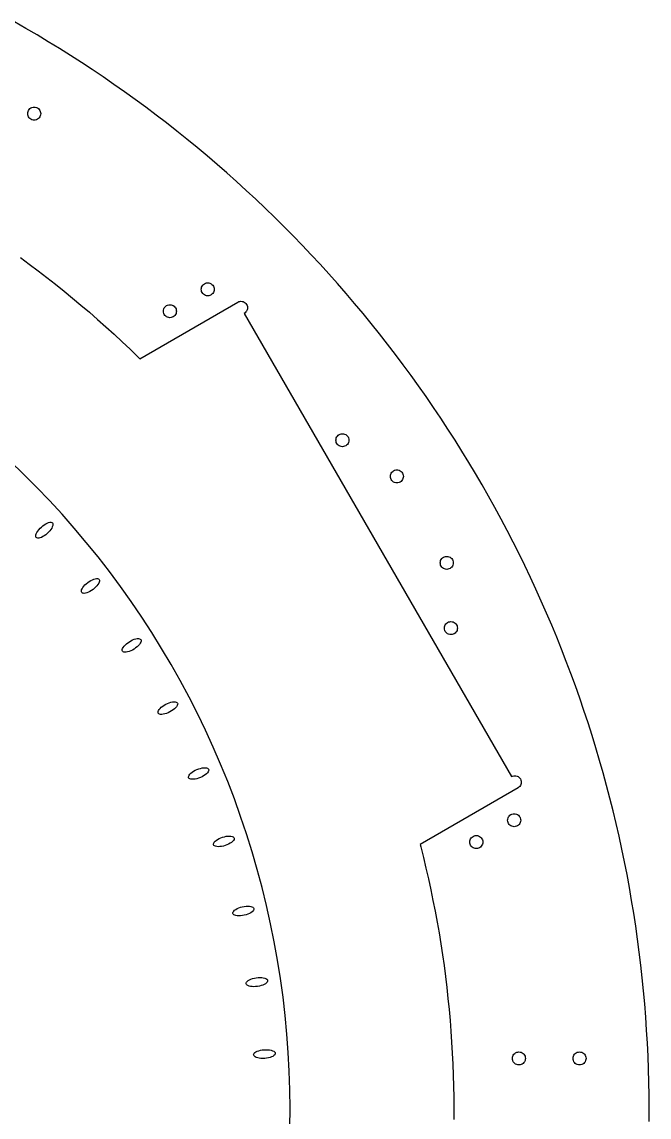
# Model space of a CAD drawing. Header units: metres. Extents: x -287 to 287, y -575 to 0.
# Drawn here: x 142.8 to 287.3, y -289.4 to -37 of the extents above; entities that cross this region are included whole.
import ezdxf

# ---------------------------------------------------------------- set-up
doc = ezdxf.new("R2010")
doc.units = ezdxf.units.M

msp = doc.modelspace()

# ---------------------------------------------------------------- linework, layer by layer
for p, q in [((143.668, -38.4957), (141.054, -37.0048)), ((146.266, -40.0137), (143.668, -38.4957)), ((148.848, -41.559), (146.266, -40.0137)), ((151.413, -43.1311), (148.848, -41.559)), ((153.962, -44.7301), (151.413, -43.1311)), ((156.494, -46.3557), (153.962, -44.7301)), ((159.009, -48.0076), (156.494, -46.3557)), ((161.506, -49.6859), (159.009, -48.0076)), ((163.986, -51.3902), (161.506, -49.6859)), ((166.448, -53.1203), (163.986, -51.3902)), ((168.892, -54.8762), (166.448, -53.1203)), ((171.317, -56.6575), (168.892, -54.8762)), ((144.107, -58.1367), (144.13, -57.8762)), ((144.13, -57.8762), (144.197, -57.6237)), ((144.197, -57.6237), (144.308, -57.3867)), ((144.308, -57.3867), (144.458, -57.1725)), ((144.458, -57.1725), (144.643, -56.9876)), ((144.643, -56.9876), (144.857, -56.8376)), ((144.857, -56.8376), (145.094, -56.7272)), ((145.094, -56.7272), (145.347, -56.6595)), ((145.347, -56.6595), (145.607, -56.6367)), ((145.607, -56.6367), (145.867, -56.6595)), ((145.867, -56.6595), (146.12, -56.7272)), ((146.12, -56.7272), (146.357, -56.8376)), ((146.357, -56.8376), (146.571, -56.9876)), ((146.571, -56.9876), (146.756, -57.1725)), ((146.756, -57.1725), (146.906, -57.3867)), ((146.906, -57.3867), (147.017, -57.6237)), ((147.017, -57.6237), (147.084, -57.8762)), ((147.084, -57.8762), (147.107, -58.1367)), ((173.723, -58.4642), (171.317, -56.6575)), ((144.13, -58.3972), (144.107, -58.1367)), ((144.197, -58.6497), (144.13, -58.3972)), ((144.308, -58.8867), (144.197, -58.6497)), ((144.458, -59.1009), (144.308, -58.8867)), ((144.643, -59.2858), (144.458, -59.1009)), ((144.857, -59.4357), (144.643, -59.2858)), ((145.094, -59.5462), (144.857, -59.4357)), ((145.347, -59.6139), (145.094, -59.5462)), ((145.607, -59.6367), (145.347, -59.6139)), ((145.867, -59.6139), (145.607, -59.6367)), ((146.12, -59.5462), (145.867, -59.6139)), ((146.357, -59.4357), (146.12, -59.5462)), ((146.571, -59.2858), (146.357, -59.4357)), ((146.756, -59.1009), (146.571, -59.2858)), ((146.906, -58.8867), (146.756, -59.1009)), ((147.017, -58.6497), (146.906, -58.8867)), ((147.084, -58.3972), (147.017, -58.6497)), ((147.107, -58.1367), (147.084, -58.3972)), ((176.11, -60.2959), (173.723, -58.4642)), ((178.478, -62.1525), (176.11, -60.2959)), ((180.826, -64.0339), (178.478, -62.1525)), ((183.155, -65.9397), (180.826, -64.0339)), ((185.463, -67.8698), (183.155, -65.9397)), ((187.751, -69.8239), (185.463, -67.8698)), ((190.018, -71.8019), (187.751, -69.8239)), ((192.265, -73.8036), (190.018, -71.8019)), ((194.49, -75.8287), (192.265, -73.8036)), ((196.695, -77.8769), (194.49, -75.8287)), ((198.877, -79.9482), (196.695, -77.8769)), ((201.038, -82.0421), (198.877, -79.9482)), ((203.177, -84.1586), (201.038, -82.0421)), ((205.293, -86.2974), (203.177, -84.1586)), ((207.387, -88.4582), (205.293, -86.2974)), ((209.459, -90.6408), (207.387, -88.4582)), ((211.507, -92.845), (209.459, -90.6408)), ((142.424, -91.3062), (144.469, -92.8084)), ((144.469, -92.8084), (146.498, -94.3319)), ((213.532, -95.0705), (211.507, -92.845)), ((146.498, -94.3319), (148.511, -95.8766)), ((148.511, -95.8766), (150.507, -97.4422)), ((215.533, -97.3171), (213.532, -95.0705)), ((150.507, -97.4422), (152.488, -99.0287)), ((184.112, -98.6245), (184.135, -98.364)), ((184.135, -98.364), (184.203, -98.1115)), ((184.203, -98.1115), (184.313, -97.8745)), ((184.313, -97.8745), (184.463, -97.6603)), ((184.463, -97.6603), (184.648, -97.4754)), ((184.648, -97.4754), (184.862, -97.3255)), ((184.862, -97.3255), (185.099, -97.215)), ((185.099, -97.215), (185.352, -97.1473)), ((185.352, -97.1473), (185.612, -97.1245)), ((185.612, -97.1245), (185.873, -97.1473)), ((185.873, -97.1473), (186.125, -97.215)), ((186.125, -97.215), (186.362, -97.3255)), ((186.362, -97.3255), (186.577, -97.4755)), ((186.577, -97.4755), (186.761, -97.6603)), ((186.761, -97.6603), (186.911, -97.8745)), ((186.911, -97.8745), (187.022, -98.1115)), ((187.022, -98.1115), (187.09, -98.364)), ((187.09, -98.364), (187.112, -98.6245)), ((217.512, -99.5845), (215.533, -97.3171)), ((152.488, -99.0287), (154.451, -100.636)), ((154.451, -100.636), (156.398, -102.264)), ((184.135, -98.885), (184.112, -98.6245)), ((184.203, -99.1376), (184.135, -98.885)), ((184.313, -99.3745), (184.203, -99.1376)), ((184.463, -99.5887), (184.313, -99.3745)), ((184.648, -99.7736), (184.463, -99.5887)), ((184.862, -99.9236), (184.648, -99.7736)), ((185.099, -100.034), (184.862, -99.9236)), ((185.352, -100.102), (185.099, -100.034)), ((185.612, -100.125), (185.352, -100.102)), ((185.873, -100.102), (185.612, -100.125)), ((186.125, -100.034), (185.873, -100.102)), ((186.362, -99.9236), (186.125, -100.034)), ((186.577, -99.7736), (186.362, -99.9236)), ((186.761, -99.5887), (186.577, -99.7736)), ((186.911, -99.3745), (186.761, -99.5887)), ((187.022, -99.1376), (186.911, -99.3745)), ((187.09, -98.885), (187.022, -99.1376)), ((187.112, -98.6245), (187.09, -98.885)), ((219.466, -101.873), (217.512, -99.5845)), ((156.398, -102.264), (158.327, -103.911)), ((169.929, -114.607), (192.509, -101.571)), ((175.386, -103.663), (175.408, -103.402)), ((175.408, -103.402), (175.476, -103.15)), ((175.476, -103.15), (175.586, -102.913)), ((175.586, -102.913), (175.736, -102.699)), ((175.736, -102.699), (175.921, -102.514)), ((175.921, -102.514), (176.136, -102.364)), ((176.136, -102.364), (176.372, -102.253)), ((176.372, -102.253), (176.625, -102.186)), ((176.625, -102.186), (176.886, -102.163)), ((176.886, -102.163), (177.146, -102.186)), ((177.146, -102.186), (177.399, -102.253)), ((177.399, -102.253), (177.636, -102.364)), ((177.636, -102.364), (177.85, -102.514)), ((177.85, -102.514), (178.035, -102.699)), ((178.035, -102.699), (178.185, -102.913)), ((178.185, -102.913), (178.295, -103.15)), ((178.295, -103.15), (178.363, -103.402)), ((178.363, -103.402), (178.386, -103.663)), ((192.509, -101.571), (192.746, -101.46)), ((192.746, -101.46), (192.999, -101.393)), ((192.999, -101.393), (193.259, -101.37)), ((193.259, -101.37), (193.52, -101.393)), ((193.52, -101.393), (193.772, -101.46)), ((193.772, -101.46), (194.009, -101.571)), ((194.009, -101.571), (194.224, -101.721)), ((194.224, -101.721), (194.408, -101.906)), ((194.408, -101.906), (194.558, -102.12)), ((194.558, -102.12), (194.669, -102.357)), ((194.669, -103.383), (194.558, -103.62)), ((194.669, -102.357), (194.737, -102.609)), ((194.737, -103.13), (194.669, -103.383)), ((194.737, -102.609), (194.759, -102.87)), ((194.759, -102.87), (194.737, -103.13)), ((221.396, -104.181), (219.466, -101.873)), ((158.327, -103.911), (160.239, -105.579)), ((160.239, -105.579), (162.134, -107.267)), ((175.408, -103.923), (175.386, -103.663)), ((175.476, -104.176), (175.408, -103.923)), ((175.586, -104.413), (175.476, -104.176)), ((175.736, -104.627), (175.586, -104.413)), ((175.921, -104.812), (175.736, -104.627)), ((176.136, -104.962), (175.921, -104.812)), ((176.372, -105.072), (176.136, -104.962)), ((176.625, -105.14), (176.372, -105.072)), ((176.886, -105.163), (176.625, -105.14)), ((177.146, -105.14), (176.886, -105.163)), ((177.399, -105.072), (177.146, -105.14)), ((177.636, -104.962), (177.399, -105.072)), ((177.85, -104.812), (177.636, -104.962)), ((178.035, -104.627), (177.85, -104.812)), ((178.185, -104.413), (178.035, -104.627)), ((178.295, -104.176), (178.185, -104.413)), ((178.363, -103.923), (178.295, -104.176)), ((178.386, -103.663), (178.363, -103.923)), ((194.224, -104.019), (194.009, -104.169)), ((194.009, -104.169), (255.632, -210.902)), ((194.409, -103.834), (194.224, -104.019)), ((194.558, -103.62), (194.409, -103.834)), ((223.302, -106.509), (221.396, -104.181)), ((162.134, -107.267), (164.011, -108.975)), ((225.183, -108.858), (223.302, -106.509)), ((164.011, -108.975), (165.869, -110.702)), ((165.869, -110.702), (167.71, -112.449)), ((227.04, -111.226), (225.183, -108.858)), ((167.71, -112.449), (169.532, -114.215)), ((228.871, -113.613), (227.04, -111.226)), ((169.532, -114.215), (169.929, -114.607)), ((230.678, -116.019), (228.871, -113.613)), ((232.459, -118.444), (230.678, -116.019)), ((234.215, -120.887), (232.459, -118.444)), ((235.945, -123.349), (234.215, -120.887)), ((237.65, -125.829), (235.945, -123.349)), ((239.328, -128.326), (237.65, -125.829)), ((240.98, -130.841), (239.328, -128.326)), ((242.605, -133.373), (240.98, -130.841)), ((215.151, -133.385), (215.173, -133.124)), ((215.173, -133.645), (215.151, -133.385)), ((215.173, -133.124), (215.241, -132.872)), ((215.241, -133.898), (215.173, -133.645)), ((215.241, -132.872), (215.352, -132.635)), ((215.352, -132.635), (215.502, -132.42)), ((215.502, -132.42), (215.687, -132.236)), ((215.687, -132.236), (215.901, -132.086)), ((215.901, -132.086), (216.138, -131.975)), ((216.138, -131.975), (216.39, -131.907)), ((216.39, -131.907), (216.651, -131.885)), ((216.651, -131.885), (216.911, -131.907)), ((216.911, -131.907), (217.164, -131.975)), ((217.164, -131.975), (217.401, -132.086)), ((217.401, -132.086), (217.615, -132.236)), ((217.615, -132.236), (217.8, -132.42)), ((217.8, -132.42), (217.95, -132.635)), ((217.95, -132.635), (218.06, -132.872)), ((218.06, -132.872), (218.128, -133.124)), ((218.128, -133.645), (218.06, -133.898)), ((218.128, -133.124), (218.151, -133.385)), ((218.151, -133.385), (218.128, -133.645)), ((244.204, -135.922), (242.605, -133.373)), ((215.352, -134.135), (215.241, -133.898)), ((215.502, -134.349), (215.352, -134.135)), ((215.687, -134.534), (215.502, -134.349)), ((215.901, -134.684), (215.687, -134.534)), ((216.138, -134.794), (215.901, -134.684)), ((216.39, -134.862), (216.138, -134.794)), ((216.651, -134.885), (216.39, -134.862)), ((216.911, -134.862), (216.651, -134.885)), ((217.164, -134.794), (216.911, -134.862)), ((217.401, -134.684), (217.164, -134.794)), ((217.615, -134.534), (217.401, -134.684)), ((217.8, -134.349), (217.615, -134.534)), ((217.95, -134.135), (217.8, -134.349)), ((218.06, -133.898), (217.95, -134.135)), ((245.776, -138.488), (244.204, -135.922)), ((143.13, -141.175), (140.038, -138.21)), ((247.322, -141.07), (245.776, -138.488)), ((146.16, -144.205), (143.13, -141.175)), ((227.722, -141.468), (227.789, -141.215)), ((227.789, -141.215), (227.9, -140.978)), ((227.9, -140.978), (228.05, -140.764)), ((228.05, -140.764), (228.235, -140.579)), ((228.235, -140.579), (228.449, -140.429)), ((228.449, -140.429), (228.686, -140.319)), ((228.686, -140.319), (228.938, -140.251)), ((228.938, -140.251), (229.199, -140.228)), ((229.199, -140.228), (229.459, -140.251)), ((229.459, -140.251), (229.712, -140.319)), ((229.712, -140.319), (229.949, -140.429)), ((229.949, -140.429), (230.163, -140.579)), ((230.163, -140.579), (230.348, -140.764)), ((230.348, -140.764), (230.498, -140.978)), ((230.498, -140.978), (230.608, -141.215)), ((230.608, -141.215), (230.676, -141.468)), ((248.84, -143.668), (247.322, -141.07)), ((227.699, -141.728), (227.722, -141.468)), ((227.722, -141.989), (227.699, -141.728)), ((227.789, -142.241), (227.722, -141.989)), ((227.9, -142.478), (227.789, -142.241)), ((228.05, -142.693), (227.9, -142.478)), ((228.235, -142.878), (228.05, -142.693)), ((228.449, -143.027), (228.235, -142.878)), ((228.686, -143.138), (228.449, -143.027)), ((228.938, -143.206), (228.686, -143.138)), ((229.199, -143.228), (228.938, -143.206)), ((229.459, -143.206), (229.199, -143.228)), ((229.712, -143.138), (229.459, -143.206)), ((229.949, -143.027), (229.712, -143.138)), ((230.163, -142.878), (229.949, -143.027)), ((230.348, -142.693), (230.163, -142.878)), ((230.498, -142.478), (230.348, -142.693)), ((230.608, -142.241), (230.498, -142.478)), ((230.676, -141.989), (230.608, -142.241)), ((230.676, -141.468), (230.699, -141.728)), ((230.699, -141.728), (230.676, -141.989)), ((250.331, -146.281), (248.84, -143.668)), ((149.125, -147.297), (146.16, -144.205)), ((251.794, -148.911), (250.331, -146.281)), ((152.025, -150.451), (149.125, -147.297)), ((154.859, -153.665), (152.025, -150.451)), ((253.23, -151.555), (251.794, -148.911)), ((146.674, -154.005), (146.957, -153.69)), ((146.957, -153.69), (147.269, -153.388)), ((147.269, -153.388), (147.602, -153.109)), ((147.602, -153.109), (147.945, -152.861)), ((147.945, -152.861), (148.288, -152.651)), ((148.288, -152.651), (148.62, -152.487)), ((148.62, -152.487), (148.931, -152.372)), ((148.931, -152.372), (149.213, -152.311)), ((149.213, -152.311), (149.455, -152.305)), ((149.645, -153.625), (149.447, -153.938)), ((149.455, -152.305), (149.652, -152.355)), ((149.791, -153.328), (149.645, -153.625)), ((149.652, -152.355), (149.796, -152.458)), ((149.882, -153.054), (149.791, -153.328)), ((149.796, -152.458), (149.884, -152.613)), ((149.913, -152.814), (149.882, -153.054)), ((149.884, -152.613), (149.913, -152.814)), ((157.624, -156.937), (154.859, -153.665)), ((254.638, -154.214), (253.23, -151.555)), ((145.964, -155.449), (145.995, -155.208)), ((145.992, -155.65), (145.964, -155.449)), ((146.08, -155.804), (145.992, -155.65)), ((145.995, -155.208), (146.085, -154.935)), ((146.225, -155.908), (146.08, -155.804)), ((146.085, -154.935), (146.231, -154.637)), ((146.421, -155.957), (146.225, -155.908)), ((146.231, -154.637), (146.43, -154.324)), ((146.664, -155.952), (146.421, -155.957)), ((146.43, -154.324), (146.674, -154.005)), ((146.945, -155.89), (146.664, -155.952)), ((147.257, -155.776), (146.945, -155.89)), ((147.589, -155.611), (147.257, -155.776)), ((147.932, -155.402), (147.589, -155.611)), ((148.275, -155.154), (147.932, -155.402)), ((148.607, -154.874), (148.275, -155.154)), ((148.92, -154.573), (148.607, -154.874)), ((149.202, -154.258), (148.92, -154.573)), ((149.447, -153.938), (149.202, -154.258)), ((256.018, -156.888), (254.638, -154.214)), ((160.321, -160.267), (157.624, -156.937)), ((257.37, -159.576), (256.018, -156.888)), ((162.946, -163.652), (160.321, -160.267)), ((239.199, -161.647), (239.222, -161.387)), ((239.222, -161.387), (239.289, -161.134)), ((239.289, -161.134), (239.4, -160.897)), ((239.4, -160.897), (239.55, -160.683)), ((239.55, -160.683), (239.735, -160.498)), ((239.735, -160.498), (239.949, -160.348)), ((239.949, -160.348), (240.186, -160.237)), ((240.186, -160.237), (240.438, -160.17)), ((240.438, -160.17), (240.699, -160.147)), ((240.699, -160.147), (240.959, -160.17)), ((240.959, -160.17), (241.212, -160.237)), ((241.212, -160.237), (241.449, -160.348)), ((241.449, -160.348), (241.663, -160.498)), ((241.663, -160.498), (241.848, -160.683)), ((241.848, -160.683), (241.998, -160.897)), ((241.998, -160.897), (242.108, -161.134)), ((242.108, -161.134), (242.176, -161.387)), ((242.176, -161.387), (242.199, -161.647)), ((258.693, -162.278), (257.37, -159.576)), ((165.501, -167.092), (162.946, -163.652)), ((239.222, -161.907), (239.199, -161.647)), ((239.289, -162.16), (239.222, -161.907)), ((239.4, -162.397), (239.289, -162.16)), ((239.55, -162.611), (239.4, -162.397)), ((239.735, -162.796), (239.55, -162.611)), ((239.949, -162.946), (239.735, -162.796)), ((240.186, -163.057), (239.949, -162.946)), ((240.438, -163.124), (240.186, -163.057)), ((240.699, -163.147), (240.438, -163.124)), ((240.959, -163.124), (240.699, -163.147)), ((241.212, -163.057), (240.959, -163.124)), ((241.449, -162.946), (241.212, -163.057)), ((241.663, -162.796), (241.449, -162.946)), ((241.848, -162.611), (241.663, -162.796)), ((241.998, -162.397), (241.848, -162.611)), ((242.108, -162.16), (241.998, -162.397)), ((242.176, -161.907), (242.108, -162.16)), ((242.199, -161.647), (242.176, -161.907)), ((259.989, -164.994), (258.693, -162.278)), ((157.316, -166.746), (157.624, -166.456)), ((157.624, -166.456), (157.961, -166.181)), ((157.961, -166.181), (158.316, -165.931)), ((158.316, -165.931), (158.678, -165.712)), ((158.678, -165.712), (159.038, -165.532)), ((159.038, -165.532), (159.382, -165.396)), ((159.382, -165.396), (159.702, -165.308)), ((159.702, -165.308), (159.988, -165.27)), ((159.988, -165.27), (160.23, -165.285)), ((160.23, -165.285), (160.422, -165.351)), ((160.48, -166.332), (160.309, -166.616)), ((160.422, -165.351), (160.557, -165.466)), ((160.592, -166.067), (160.48, -166.332)), ((160.557, -165.466), (160.632, -165.627)), ((160.644, -165.83), (160.592, -166.067)), ((160.632, -165.627), (160.644, -165.83)), ((261.256, -167.723), (259.989, -164.994)), ((156.488, -168.126), (156.539, -167.888)), ((156.499, -168.328), (156.488, -168.126)), ((156.574, -168.489), (156.499, -168.328)), ((156.539, -167.888), (156.651, -167.624)), ((156.709, -168.604), (156.574, -168.489)), ((156.651, -167.624), (156.822, -167.339)), ((156.901, -168.67), (156.709, -168.604)), ((156.822, -167.339), (157.046, -167.044)), ((157.143, -168.685), (156.901, -168.67)), ((157.046, -167.044), (157.316, -166.746)), ((157.429, -168.648), (157.143, -168.685)), ((157.749, -168.559), (157.429, -168.648)), ((158.094, -168.423), (157.749, -168.559)), ((158.453, -168.243), (158.094, -168.423)), ((158.815, -168.025), (158.453, -168.243)), ((159.17, -167.774), (158.815, -168.025)), ((159.507, -167.5), (159.17, -167.774)), ((159.815, -167.209), (159.507, -167.5)), ((160.085, -166.912), (159.815, -167.209)), ((160.309, -166.616), (160.085, -166.912)), ((167.983, -170.584), (165.501, -167.092)), ((262.494, -170.466), (261.256, -167.723)), ((170.391, -174.128), (167.983, -170.584)), ((263.703, -173.221), (262.494, -170.466)), ((264.884, -175.988), (263.703, -173.221)), ((172.725, -177.721), (170.391, -174.128)), ((240.151, -176.686), (240.173, -176.425)), ((240.173, -176.425), (240.241, -176.173)), ((240.241, -176.173), (240.352, -175.936)), ((240.352, -175.936), (240.502, -175.722)), ((240.502, -175.722), (240.687, -175.537)), ((240.687, -175.537), (240.901, -175.387)), ((240.901, -175.387), (241.138, -175.276)), ((241.138, -175.276), (241.39, -175.209)), ((241.39, -175.209), (241.651, -175.186)), ((241.651, -175.186), (241.911, -175.209)), ((241.911, -175.209), (242.164, -175.276)), ((242.164, -175.276), (242.401, -175.387)), ((242.401, -175.387), (242.615, -175.537)), ((242.615, -175.537), (242.8, -175.722)), ((242.8, -175.722), (242.95, -175.936)), ((242.95, -175.936), (243.06, -176.173)), ((243.06, -176.173), (243.128, -176.425)), ((243.128, -176.425), (243.151, -176.686)), ((266.035, -178.768), (264.884, -175.988)), ((168.672, -179.267), (169.027, -179.16)), ((169.027, -179.16), (169.353, -179.099)), ((169.353, -179.099), (169.641, -179.086)), ((169.641, -179.086), (169.881, -179.121)), ((169.881, -179.121), (170.066, -179.202)), ((174.982, -181.362), (172.725, -177.721)), ((240.173, -176.946), (240.151, -176.686)), ((240.241, -177.199), (240.173, -176.946)), ((240.352, -177.436), (240.241, -177.199)), ((240.502, -177.65), (240.352, -177.436)), ((240.687, -177.835), (240.502, -177.65)), ((240.901, -177.985), (240.687, -177.835)), ((241.138, -178.095), (240.901, -177.985)), ((241.39, -178.163), (241.138, -178.095)), ((241.651, -178.186), (241.39, -178.163)), ((241.911, -178.163), (241.651, -178.186)), ((242.164, -178.095), (241.911, -178.163)), ((242.401, -177.985), (242.164, -178.095)), ((242.615, -177.835), (242.401, -177.985)), ((242.8, -177.65), (242.615, -177.835)), ((242.95, -177.436), (242.8, -177.65)), ((243.06, -177.199), (242.95, -177.436)), ((243.128, -176.946), (243.06, -177.199)), ((243.151, -176.686), (243.128, -176.946)), ((267.158, -181.56), (266.035, -178.768)), ((165.909, -181.841), (165.914, -181.638)), ((165.914, -181.638), (165.985, -181.406)), ((165.985, -181.406), (166.119, -181.152)), ((166.119, -181.152), (166.313, -180.882)), ((166.313, -180.882), (166.561, -180.607)), ((166.561, -180.607), (166.855, -180.333)), ((166.855, -180.333), (167.187, -180.069)), ((167.187, -180.069), (167.545, -179.824)), ((167.545, -179.824), (167.92, -179.604)), ((167.92, -179.604), (168.299, -179.417)), ((168.617, -181.512), (168.242, -181.732)), ((168.299, -179.417), (168.672, -179.267)), ((168.975, -181.267), (168.617, -181.512)), ((169.306, -181.003), (168.975, -181.267)), ((169.6, -180.73), (169.306, -181.003)), ((169.848, -180.454), (169.6, -180.73)), ((170.042, -180.185), (169.848, -180.454)), ((170.177, -179.93), (170.042, -180.185)), ((170.066, -179.202), (170.192, -179.329)), ((170.248, -179.698), (170.177, -179.93)), ((170.192, -179.329), (170.253, -179.496)), ((170.253, -179.496), (170.248, -179.698)), ((177.163, -185.05), (174.982, -181.362)), ((268.251, -184.364), (267.158, -181.56)), ((165.97, -182.008), (165.909, -181.841)), ((166.095, -182.134), (165.97, -182.008)), ((166.28, -182.216), (166.095, -182.134)), ((166.521, -182.25), (166.28, -182.216)), ((166.808, -182.237), (166.521, -182.25)), ((167.134, -182.176), (166.808, -182.237)), ((167.489, -182.069), (167.134, -182.176)), ((167.862, -181.92), (167.489, -182.069)), ((168.242, -181.732), (167.862, -181.92)), ((179.266, -188.783), (177.163, -185.05)), ((269.314, -187.178), (268.251, -184.364)), ((181.291, -192.559), (179.266, -188.783)), ((270.348, -190.004), (269.314, -187.178)), ((271.353, -192.84), (270.348, -190.004)), ((175.576, -194.435), (175.954, -194.221)), ((175.954, -194.221), (176.345, -194.033)), ((176.345, -194.033), (176.739, -193.878)), ((176.739, -193.878), (177.123, -193.76)), ((177.123, -193.76), (177.486, -193.684)), ((177.486, -193.684), (177.816, -193.65)), ((177.816, -193.65), (178.104, -193.661)), ((178.104, -193.661), (178.34, -193.715)), ((178.34, -193.715), (178.518, -193.812)), ((178.518, -193.812), (178.632, -193.949)), ((178.632, -193.949), (178.679, -194.12)), ((178.679, -194.12), (178.657, -194.322)), ((183.236, -196.376), (181.291, -192.559)), ((272.327, -195.687), (271.353, -192.84)), ((174.155, -196.094), (174.177, -195.892)), ((174.201, -196.265), (174.155, -196.094)), ((174.177, -195.892), (174.267, -195.667)), ((174.316, -196.401), (174.201, -196.265)), ((174.267, -195.667), (174.422, -195.425)), ((174.493, -196.498), (174.316, -196.401)), ((174.422, -195.425), (174.638, -195.173)), ((174.73, -196.553), (174.493, -196.498)), ((174.638, -195.173), (174.908, -194.919)), ((175.018, -196.564), (174.73, -196.553)), ((174.908, -194.919), (175.224, -194.67)), ((175.348, -196.53), (175.018, -196.564)), ((175.224, -194.67), (175.576, -194.435)), ((175.71, -196.453), (175.348, -196.53)), ((176.095, -196.336), (175.71, -196.453)), ((176.488, -196.181), (176.095, -196.336)), ((176.88, -195.993), (176.488, -196.181)), ((177.258, -195.779), (176.88, -195.993)), ((177.61, -195.544), (177.258, -195.779)), ((177.926, -195.295), (177.61, -195.544)), ((178.196, -195.041), (177.926, -195.295)), ((178.412, -194.789), (178.196, -195.041)), ((178.567, -194.547), (178.412, -194.789)), ((178.657, -194.322), (178.567, -194.547)), ((185.101, -200.234), (183.236, -196.376)), ((273.272, -198.544), (272.327, -195.687)), ((274.187, -201.41), (273.272, -198.544)), ((186.884, -204.129), (185.101, -200.234)), ((275.072, -204.286), (274.187, -201.41)), ((188.586, -208.061), (186.884, -204.129)), ((275.926, -207.171), (275.072, -204.286)), ((182.734, -209.453), (183.128, -209.271)), ((183.128, -209.271), (183.534, -209.116)), ((183.534, -209.116), (183.94, -208.995)), ((183.94, -208.995), (184.332, -208.91)), ((184.332, -208.91), (184.7, -208.864)), ((184.7, -208.864), (185.032, -208.858)), ((185.032, -208.858), (185.318, -208.893)), ((185.318, -208.893), (185.549, -208.967)), ((185.549, -208.967), (185.718, -209.078)), ((185.718, -209.078), (185.82, -209.224)), ((185.853, -209.399), (185.814, -209.597)), ((185.82, -209.224), (185.853, -209.399)), ((190.205, -212.028), (188.586, -208.061)), ((276.751, -210.065), (275.926, -207.171)), ((181.179, -210.987), (181.217, -210.788)), ((181.211, -211.161), (181.179, -210.987)), ((181.313, -211.307), (181.211, -211.161)), ((181.217, -210.788), (181.326, -210.571)), ((181.483, -211.418), (181.313, -211.307)), ((181.326, -210.571), (181.501, -210.342)), ((181.714, -211.492), (181.483, -211.418)), ((181.501, -210.342), (181.737, -210.109)), ((181.999, -211.527), (181.714, -211.492)), ((181.737, -210.109), (182.028, -209.879)), ((182.331, -211.521), (181.999, -211.527)), ((182.028, -209.879), (182.363, -209.658)), ((182.699, -211.475), (182.331, -211.521)), ((182.363, -209.658), (182.734, -209.453)), ((183.092, -211.39), (182.699, -211.475)), ((183.497, -211.269), (183.092, -211.39)), ((183.903, -211.114), (183.497, -211.269)), ((184.298, -210.932), (183.903, -211.114)), ((184.668, -210.727), (184.298, -210.932)), ((185.004, -210.507), (184.668, -210.727)), ((185.294, -210.276), (185.004, -210.507)), ((185.53, -210.043), (185.294, -210.276)), ((185.705, -209.814), (185.53, -210.043)), ((185.814, -209.597), (185.705, -209.814)), ((255.632, -210.902), (255.869, -210.791)), ((255.869, -210.791), (256.121, -210.724)), ((256.121, -210.724), (256.382, -210.701)), ((256.382, -210.701), (256.642, -210.724)), ((256.642, -210.724), (256.895, -210.791)), ((256.895, -210.791), (257.132, -210.902)), ((257.132, -210.902), (257.346, -211.052)), ((257.346, -211.052), (257.531, -211.237)), ((257.531, -211.237), (257.681, -211.451)), ((257.681, -211.451), (257.791, -211.688)), ((257.791, -211.688), (257.859, -211.94)), ((257.859, -211.94), (257.882, -212.201)), ((277.545, -212.968), (276.751, -210.065)), ((191.74, -216.028), (190.205, -212.028)), ((257.132, -213.5), (234.551, -226.537)), ((257.346, -213.35), (257.132, -213.5)), ((257.531, -213.165), (257.346, -213.35)), ((257.681, -212.951), (257.531, -213.165)), ((257.791, -212.714), (257.681, -212.951)), ((257.859, -212.461), (257.791, -212.714)), ((257.882, -212.201), (257.859, -212.461)), ((278.308, -215.878), (277.545, -212.968)), ((193.191, -220.059), (191.74, -216.028)), ((279.041, -218.796), (278.308, -215.878)), ((255.485, -219.647), (255.722, -219.536)), ((255.722, -219.536), (255.974, -219.469)), ((255.974, -219.469), (256.235, -219.446)), ((256.235, -219.446), (256.495, -219.469)), ((256.495, -219.469), (256.748, -219.536)), ((256.748, -219.536), (256.985, -219.647)), ((279.744, -221.722), (279.041, -218.796)), ((194.558, -224.12), (193.191, -220.059)), ((254.735, -220.946), (254.757, -220.685)), ((254.757, -221.206), (254.735, -220.946)), ((254.757, -220.685), (254.825, -220.433)), ((254.825, -221.459), (254.757, -221.206)), ((254.825, -220.433), (254.936, -220.196)), ((254.936, -221.696), (254.825, -221.459)), ((254.936, -220.196), (255.086, -219.982)), ((255.086, -221.91), (254.936, -221.696)), ((255.086, -219.982), (255.27, -219.797)), ((255.27, -222.095), (255.086, -221.91)), ((255.27, -219.797), (255.485, -219.647)), ((256.985, -219.647), (257.199, -219.797)), ((257.199, -219.797), (257.384, -219.982)), ((257.384, -221.91), (257.199, -222.095)), ((257.384, -219.982), (257.534, -220.196)), ((257.534, -221.696), (257.384, -221.91)), ((257.534, -220.196), (257.644, -220.433)), ((257.644, -221.459), (257.534, -221.696)), ((257.644, -220.433), (257.712, -220.685)), ((257.712, -221.206), (257.644, -221.459)), ((257.712, -220.685), (257.735, -220.946)), ((257.735, -220.946), (257.712, -221.206)), ((280.415, -224.655), (279.744, -221.722)), ((195.839, -228.208), (194.558, -224.12)), ((246.758, -224.685), (246.995, -224.575)), ((246.995, -224.575), (247.247, -224.507)), ((247.247, -224.507), (247.508, -224.484)), ((247.508, -224.484), (247.768, -224.507)), ((247.768, -224.507), (248.021, -224.575)), ((248.021, -224.575), (248.258, -224.685)), ((255.485, -222.245), (255.27, -222.095)), ((255.722, -222.355), (255.485, -222.245)), ((255.974, -222.423), (255.722, -222.355)), ((256.235, -222.446), (255.974, -222.423)), ((256.495, -222.423), (256.235, -222.446)), ((256.748, -222.355), (256.495, -222.423)), ((256.985, -222.245), (256.748, -222.355)), ((257.199, -222.095), (256.985, -222.245)), ((186.932, -226.415), (186.987, -226.22)), ((186.95, -226.592), (186.932, -226.415)), ((187.039, -226.745), (186.95, -226.592)), ((186.987, -226.22), (187.114, -226.013)), ((187.199, -226.871), (187.039, -226.745)), ((187.114, -226.013), (187.307, -225.8)), ((187.423, -226.964), (187.199, -226.871)), ((187.307, -225.8), (187.562, -225.587)), ((187.704, -227.022), (187.423, -226.964)), ((187.562, -225.587), (187.871, -225.382)), ((188.036, -227.044), (187.704, -227.022)), ((187.871, -225.382), (188.224, -225.19)), ((188.406, -227.029), (188.036, -227.044)), ((188.224, -225.19), (188.61, -225.017)), ((188.804, -226.977), (188.406, -227.029)), ((188.61, -225.017), (189.018, -224.868)), ((189.219, -226.89), (188.804, -226.977)), ((189.018, -224.868), (189.436, -224.749)), ((189.636, -226.77), (189.219, -226.89)), ((189.436, -224.749), (189.85, -224.661)), ((190.044, -226.622), (189.636, -226.77)), ((189.85, -224.661), (190.248, -224.609)), ((190.431, -226.449), (190.044, -226.622)), ((190.248, -224.609), (190.619, -224.594)), ((190.784, -226.257), (190.431, -226.449)), ((190.619, -224.594), (190.95, -224.616)), ((191.092, -226.051), (190.784, -226.257)), ((190.95, -224.616), (191.232, -224.675)), ((191.347, -225.839), (191.092, -226.051)), ((191.232, -224.675), (191.456, -224.768)), ((191.541, -225.626), (191.347, -225.839)), ((191.456, -224.768), (191.615, -224.893)), ((191.667, -225.419), (191.541, -225.626)), ((191.615, -224.893), (191.705, -225.047)), ((191.722, -225.224), (191.667, -225.419)), ((191.705, -225.047), (191.722, -225.224)), ((234.551, -226.537), (234.693, -227.077)), ((234.693, -227.077), (235.311, -229.537)), ((246.008, -225.984), (246.031, -225.724)), ((246.031, -226.245), (246.008, -225.984)), ((246.031, -225.724), (246.098, -225.471)), ((246.098, -226.497), (246.031, -226.245)), ((246.098, -225.471), (246.209, -225.234)), ((246.209, -226.734), (246.098, -226.497)), ((246.209, -225.234), (246.359, -225.02)), ((246.359, -226.949), (246.209, -226.734)), ((246.359, -225.02), (246.544, -224.835)), ((246.544, -227.133), (246.359, -226.949)), ((246.544, -224.835), (246.758, -224.685)), ((248.258, -224.685), (248.472, -224.835)), ((248.472, -224.835), (248.657, -225.02)), ((248.657, -226.949), (248.472, -227.133)), ((248.657, -225.02), (248.807, -225.234)), ((248.807, -226.734), (248.657, -226.949)), ((248.807, -225.234), (248.917, -225.471)), ((248.917, -226.497), (248.807, -226.734)), ((248.917, -225.471), (248.985, -225.724)), ((248.985, -226.245), (248.917, -226.497)), ((248.985, -225.724), (249.008, -225.984)), ((249.008, -225.984), (248.985, -226.245)), ((281.056, -227.595), (280.415, -224.655)), ((197.035, -232.322), (195.839, -228.208)), ((235.311, -229.537), (235.903, -232.005)), ((246.758, -227.283), (246.544, -227.133)), ((246.995, -227.394), (246.758, -227.283)), ((247.247, -227.462), (246.995, -227.394)), ((247.508, -227.484), (247.247, -227.462)), ((247.768, -227.462), (247.508, -227.484)), ((248.021, -227.394), (247.768, -227.462)), ((248.258, -227.283), (248.021, -227.394)), ((248.472, -227.133), (248.258, -227.283)), ((281.667, -230.541), (281.056, -227.595)), ((235.903, -232.005), (236.47, -234.478)), ((282.246, -233.494), (281.667, -230.541)), ((198.143, -236.461), (197.035, -232.322)), ((236.47, -234.478), (237.01, -236.957)), ((282.794, -236.453), (282.246, -233.494)), ((199.165, -240.622), (198.143, -236.461)), ((237.01, -236.957), (237.525, -239.442)), ((283.312, -239.417), (282.794, -236.453)), ((237.525, -239.442), (238.014, -241.932)), ((283.798, -242.386), (283.312, -239.417)), ((191.374, -242.271), (191.446, -242.081)), ((191.446, -242.081), (191.589, -241.885)), ((191.589, -241.885), (191.799, -241.689)), ((191.799, -241.689), (192.071, -241.499)), ((192.071, -241.499), (192.396, -241.32)), ((192.396, -241.32), (192.764, -241.158)), ((192.764, -241.158), (193.163, -241.018)), ((193.163, -241.018), (193.582, -240.904)), ((193.582, -240.904), (194.009, -240.82)), ((194.009, -240.82), (194.429, -240.767)), ((194.429, -240.767), (194.83, -240.749)), ((194.83, -240.749), (195.2, -240.765)), ((195.2, -240.765), (195.529, -240.814)), ((195.529, -240.814), (195.804, -240.896)), ((195.822, -242.066), (195.55, -242.256)), ((195.804, -240.896), (196.02, -241.008)), ((196.033, -241.87), (195.822, -242.066)), ((196.02, -241.008), (196.168, -241.146)), ((196.176, -241.674), (196.033, -241.87)), ((196.168, -241.146), (196.245, -241.307)), ((196.247, -241.484), (196.176, -241.674)), ((196.245, -241.307), (196.247, -241.484)), ((200.1, -244.803), (199.165, -240.622)), ((238.014, -241.932), (238.476, -244.427)), ((191.377, -242.448), (191.374, -242.271)), ((191.453, -242.609), (191.377, -242.448)), ((191.602, -242.747), (191.453, -242.609)), ((191.817, -242.859), (191.602, -242.747)), ((192.093, -242.941), (191.817, -242.859)), ((192.421, -242.99), (192.093, -242.941)), ((192.792, -243.006), (192.421, -242.99)), ((193.193, -242.988), (192.792, -243.006)), ((193.613, -242.935), (193.193, -242.988)), ((194.039, -242.851), (193.613, -242.935)), ((194.458, -242.737), (194.039, -242.851)), ((194.858, -242.597), (194.458, -242.737)), ((195.226, -242.435), (194.858, -242.597)), ((195.55, -242.256), (195.226, -242.435)), ((238.476, -244.427), (238.912, -246.926)), ((284.253, -245.361), (283.798, -242.386)), ((200.947, -249.003), (200.1, -244.803)), ((238.912, -246.926), (239.322, -249.431)), ((284.677, -248.34), (284.253, -245.361)), ((201.706, -253.219), (200.947, -249.003)), ((239.322, -249.431), (239.706, -251.939)), ((285.07, -251.323), (284.677, -248.34)), ((239.706, -251.939), (240.064, -254.451)), ((285.431, -254.31), (285.07, -251.323)), ((202.376, -257.451), (201.706, -253.219)), ((240.064, -254.451), (240.395, -256.967)), ((285.761, -257.301), (285.431, -254.31)), ((195.952, -257.45), (196.362, -257.344)), ((196.362, -257.344), (196.789, -257.265)), ((196.789, -257.265), (197.22, -257.217)), ((197.22, -257.217), (197.643, -257.2)), ((197.643, -257.2), (198.045, -257.215)), ((198.045, -257.215), (198.413, -257.262)), ((198.413, -257.262), (198.736, -257.339)), ((198.736, -257.339), (199.004, -257.444)), ((240.395, -256.967), (240.7, -259.486)), ((286.06, -260.295), (285.761, -257.301)), ((194.462, -258.62), (194.474, -258.443)), ((194.525, -258.786), (194.462, -258.62)), ((194.474, -258.443), (194.561, -258.259)), ((194.661, -258.936), (194.525, -258.786)), ((194.561, -258.259), (194.72, -258.076)), ((194.866, -259.066), (194.661, -258.936)), ((194.72, -258.076), (194.946, -257.898)), ((195.134, -259.17), (194.866, -259.066)), ((194.946, -257.898), (195.233, -257.732)), ((195.457, -259.247), (195.134, -259.17)), ((195.233, -257.732), (195.572, -257.581)), ((195.825, -259.294), (195.457, -259.247)), ((195.572, -257.581), (195.952, -257.45)), ((196.226, -259.309), (195.825, -259.294)), ((196.649, -259.292), (196.226, -259.309)), ((197.081, -259.244), (196.649, -259.292)), ((197.508, -259.165), (197.081, -259.244)), ((197.918, -259.059), (197.508, -259.165)), ((198.298, -258.929), (197.918, -259.059)), ((198.637, -258.778), (198.298, -258.929)), ((198.923, -258.611), (198.637, -258.778)), ((199.15, -258.433), (198.923, -258.611)), ((199.004, -257.444), (199.209, -257.573)), ((199.309, -258.25), (199.15, -258.433)), ((199.209, -257.573), (199.345, -257.723)), ((199.396, -258.067), (199.309, -258.25)), ((199.345, -257.723), (199.408, -257.889)), ((199.408, -257.889), (199.396, -258.067)), ((202.957, -261.696), (202.376, -257.451)), ((240.7, -259.486), (240.978, -262.008)), ((203.45, -265.952), (202.957, -261.696)), ((240.978, -262.008), (241.23, -264.533)), ((286.328, -263.292), (286.06, -260.295)), ((241.23, -264.533), (241.456, -267.06)), ((286.564, -266.292), (286.328, -263.292)), ((203.853, -270.217), (203.45, -265.952)), ((241.456, -267.06), (241.655, -269.589)), ((286.768, -269.293), (286.564, -266.292)), ((241.655, -269.589), (241.827, -272.121)), ((286.942, -272.297), (286.768, -269.293)), ((204.167, -274.49), (203.853, -270.217)), ((241.827, -272.121), (241.973, -274.654)), ((287.083, -275.303), (286.942, -272.297)), ((196.183, -274.993), (196.21, -274.817)), ((196.231, -275.164), (196.183, -274.993)), ((196.21, -274.817), (196.312, -274.642)), ((196.312, -274.642), (196.485, -274.473)), ((196.485, -274.473), (196.726, -274.314)), ((196.726, -274.314), (197.026, -274.172)), ((197.026, -274.172), (197.376, -274.05)), ((197.376, -274.05), (197.765, -273.952)), ((197.765, -273.952), (198.183, -273.88)), ((198.183, -273.88), (198.615, -273.838)), ((198.615, -273.838), (199.049, -273.826)), ((199.049, -273.826), (199.472, -273.844)), ((199.472, -273.844), (199.871, -273.893)), ((199.871, -273.893), (200.233, -273.97)), ((200.233, -273.97), (200.549, -274.074)), ((200.549, -274.074), (200.807, -274.201)), ((200.807, -274.201), (201.001, -274.347)), ((201.044, -275.03), (200.87, -275.199)), ((201.001, -274.347), (201.124, -274.508)), ((201.146, -274.854), (201.044, -275.03)), ((201.124, -274.508), (201.173, -274.679)), ((201.173, -274.679), (201.146, -274.854)), ((204.391, -278.769), (204.167, -274.49)), ((241.973, -274.654), (242.093, -277.189)), ((256.026, -275.085), (256.176, -274.871)), ((256.176, -274.871), (256.361, -274.686)), ((256.361, -274.686), (256.575, -274.536)), ((256.575, -274.536), (256.812, -274.426)), ((256.812, -274.426), (257.065, -274.358)), ((257.065, -274.358), (257.325, -274.335)), ((257.325, -274.335), (257.586, -274.358)), ((257.586, -274.358), (257.838, -274.426)), ((257.838, -274.426), (258.075, -274.536)), ((258.075, -274.536), (258.29, -274.686)), ((258.29, -274.686), (258.475, -274.871)), ((258.475, -274.871), (258.624, -275.085)), ((269.996, -275.085), (270.146, -274.871)), ((270.146, -274.871), (270.331, -274.686)), ((270.331, -274.686), (270.545, -274.536)), ((270.545, -274.536), (270.782, -274.426)), ((270.782, -274.426), (271.035, -274.358)), ((271.035, -274.358), (271.295, -274.335)), ((271.295, -274.335), (271.556, -274.358)), ((271.556, -274.358), (271.808, -274.426)), ((271.808, -274.426), (272.045, -274.536)), ((272.045, -274.536), (272.26, -274.686)), ((272.26, -274.686), (272.445, -274.871)), ((272.445, -274.871), (272.594, -275.085)), ((196.355, -275.325), (196.231, -275.164)), ((196.548, -275.471), (196.355, -275.325)), ((196.807, -275.597), (196.548, -275.471)), ((197.122, -275.701), (196.807, -275.597)), ((197.484, -275.779), (197.122, -275.701)), ((197.883, -275.827), (197.484, -275.779)), ((198.306, -275.846), (197.883, -275.827)), ((198.74, -275.834), (198.306, -275.846)), ((199.173, -275.791), (198.74, -275.834)), ((199.59, -275.72), (199.173, -275.791)), ((199.98, -275.622), (199.59, -275.72)), ((200.33, -275.499), (199.98, -275.622)), ((200.629, -275.357), (200.33, -275.499)), ((200.87, -275.199), (200.629, -275.357)), ((242.093, -277.189), (242.186, -279.724)), ((255.825, -275.835), (255.848, -275.575)), ((255.848, -276.096), (255.825, -275.835)), ((255.848, -275.575), (255.916, -275.322)), ((255.916, -276.348), (255.848, -276.096)), ((255.916, -275.322), (256.026, -275.085)), ((256.026, -276.585), (255.916, -276.348)), ((256.176, -276.8), (256.026, -276.585)), ((256.361, -276.984), (256.176, -276.8)), ((256.575, -277.134), (256.361, -276.984)), ((256.812, -277.245), (256.575, -277.134)), ((257.065, -277.313), (256.812, -277.245)), ((257.325, -277.335), (257.065, -277.313)), ((257.586, -277.313), (257.325, -277.335)), ((257.838, -277.245), (257.586, -277.313)), ((258.075, -277.134), (257.838, -277.245)), ((258.29, -276.984), (258.075, -277.134)), ((258.475, -276.8), (258.29, -276.984)), ((258.624, -276.585), (258.475, -276.8)), ((258.624, -275.085), (258.735, -275.322)), ((258.735, -276.348), (258.624, -276.585)), ((258.735, -275.322), (258.803, -275.575)), ((258.803, -276.096), (258.735, -276.348)), ((258.803, -275.575), (258.825, -275.835)), ((258.825, -275.835), (258.803, -276.096)), ((269.795, -275.835), (269.818, -275.575)), ((269.818, -276.096), (269.795, -275.835)), ((269.818, -275.575), (269.886, -275.322)), ((269.886, -276.348), (269.818, -276.096)), ((269.886, -275.322), (269.996, -275.085)), ((269.996, -276.585), (269.886, -276.348)), ((270.146, -276.8), (269.996, -276.585)), ((270.331, -276.984), (270.146, -276.8)), ((270.545, -277.134), (270.331, -276.984)), ((270.782, -277.245), (270.545, -277.134)), ((271.035, -277.313), (270.782, -277.245)), ((271.295, -277.335), (271.035, -277.313)), ((271.556, -277.313), (271.295, -277.335)), ((271.808, -277.245), (271.556, -277.313)), ((272.045, -277.134), (271.808, -277.245)), ((272.26, -276.984), (272.045, -277.134)), ((272.445, -276.8), (272.26, -276.984)), ((272.594, -276.585), (272.445, -276.8)), ((272.594, -275.085), (272.705, -275.322)), ((272.705, -276.348), (272.594, -276.585)), ((272.705, -275.322), (272.773, -275.575)), ((272.773, -276.096), (272.705, -276.348)), ((272.773, -275.575), (272.795, -275.835)), ((272.795, -275.835), (272.773, -276.096)), ((287.194, -278.31), (287.083, -275.303)), ((204.526, -283.051), (204.391, -278.769)), ((242.186, -279.724), (242.252, -282.261)), ((287.272, -281.318), (287.194, -278.31)), ((242.252, -282.261), (242.292, -284.798)), ((287.32, -284.327), (287.272, -281.318)), ((204.57, -287.335), (204.526, -283.051)), ((242.292, -284.798), (242.305, -287.335)), ((287.335, -287.335), (287.32, -284.327)), ((204.526, -291.62), (204.57, -287.335)), ((242.305, -287.335), (242.292, -289.873)), ((287.32, -290.344), (287.335, -287.335))]:
    msp.add_line(p, q)

doc.saveas('drawing.dxf')
